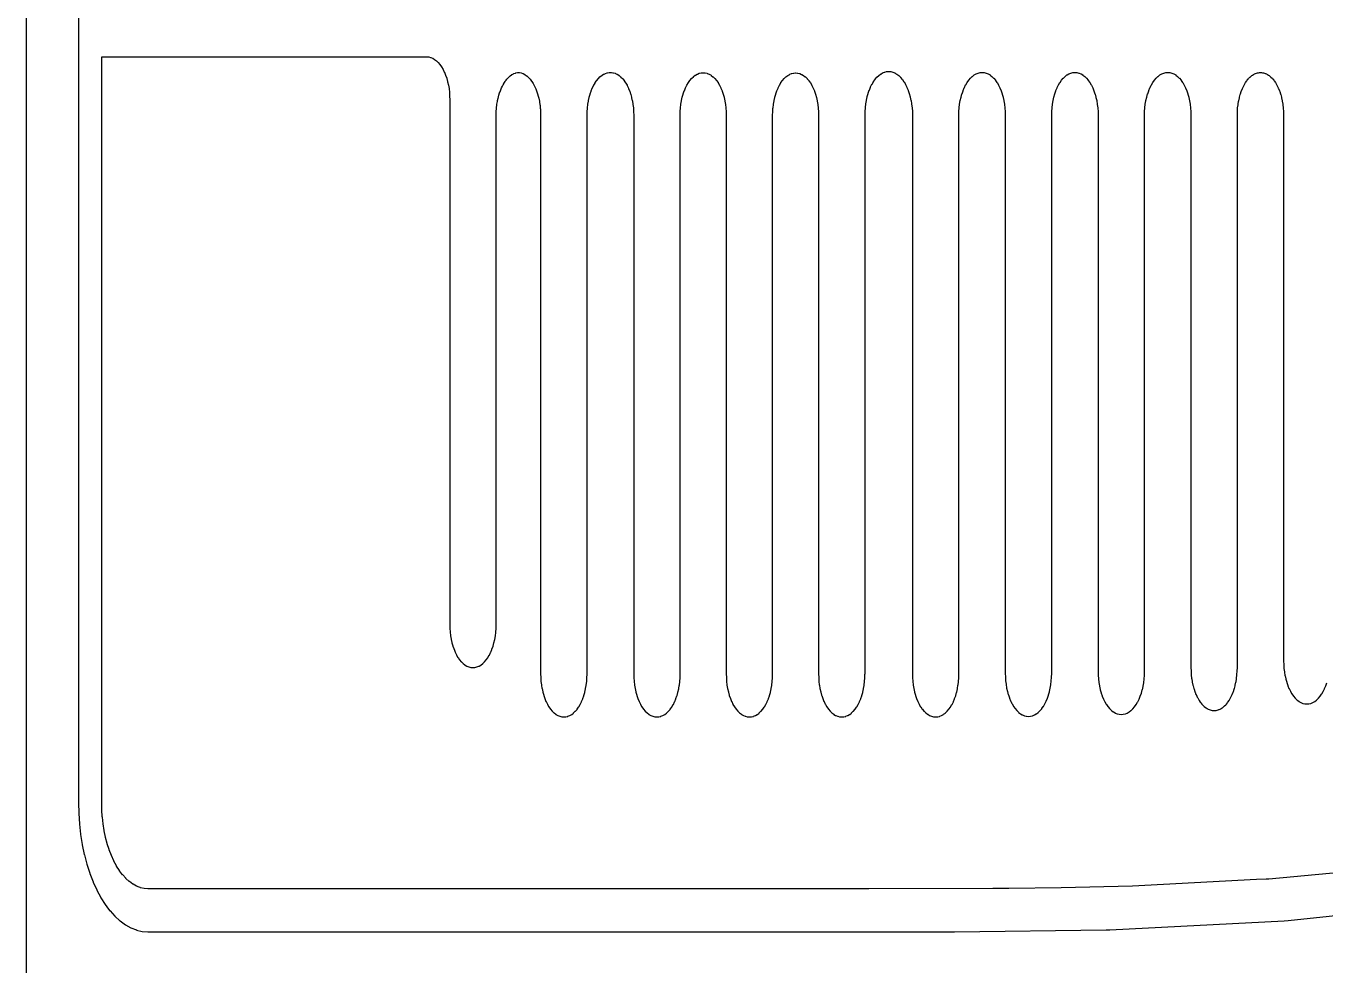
# Model space of a CAD drawing. Header units: millimetres. Extents: x -274 to 326, y -478 to 422.
# Drawn here: x -274 to -94.2, y 162.2 to 292.1 of the extents above; entities that cross this region are included whole.
import ezdxf

# ---------------------------------------------------------------- set-up
doc = ezdxf.new("R2010")
doc.units = ezdxf.units.MM
doc.layers.add('Default', color=7, linetype='Continuous')
doc.layers.add('Layer 01', color=12, linetype='Continuous', true_color=0xc80000)

msp = doc.modelspace()

# ---------------------------------------------------------------- linework, layer by layer
at = {"layer": 'Default'}
msp.add_lwpolyline([(-274, -478), (326, -478), (326, 422), (-274, 422)], close=True, dxfattribs=at)
at = {"layer": 'Layer 01'}
for points in [[(-266.74, 398.62), (-266.74, 189.46), (-266.74, 184.64), (-266.71, 183.2), (-266.71, 183.16), (-266.61, 181.74), (-266.61, 181.7), (-266.45, 180.29), (-266.45, 180.26), (-266.22, 178.88), (-266.22, 178.85), (-265.94, 177.51), (-265.93, 177.47), (-265.59, 176.18), (-265.58, 176.15), (-265.18, 174.91), (-265.17, 174.88), (-264.72, 173.71), (-264.71, 173.68), (-264.21, 172.59), (-264.2, 172.56), (-263.65, 171.54), (-263.63, 171.52), (-263.04, 170.59), (-263.03, 170.57), (-262.57, 169.96), (-262.39, 169.73), (-262.38, 169.71), (-261.71, 168.97), (-261.69, 168.95), (-261, 168.32), (-260.98, 168.31), (-260.26, 167.78), (-260.24, 167.77), (-259.49, 167.36), (-259.48, 167.35), (-258.71, 167.06), (-258.7, 167.05), (-257.92, 166.87), (-257.91, 166.87), (-257.13, 166.81), (-257.11, 166.81), (-228.88, 166.81), (-228.22, 166.81), (-205.58, 166.81), (-205.06, 166.81), (-185.53, 166.81), (-185.08, 166.81), (-166.22, 166.81), (-165.79, 166.81), (-146.01, 166.81), (-145.55, 166.81), (-124.58, 167.09), (-124.1, 167.1), (-99.97, 168.32), (-99.42, 168.35), (-77.61, 170.68)], [(-85.32, 175.67), (-102.11, 174.1), (-102.46, 174.07), (-103.81, 174.02), (-120.95, 173.14), (-130.81, 172.89), (-138.08, 172.8), (-140.29, 172.79), (-157.41, 172.75), (-225.87, 172.75), (-228.22, 172.75), (-229.58, 172.75), (-257.11, 172.75), (-257.14, 172.75), (-257.64, 172.79), (-257.67, 172.8), (-258.17, 172.91), (-258.19, 172.92), (-258.49, 173.04), (-258.69, 173.11), (-258.71, 173.13), (-259.2, 173.39), (-259.22, 173.41), (-259.69, 173.75), (-259.71, 173.77), (-260.17, 174.18), (-260.19, 174.21), (-260.62, 174.69), (-260.64, 174.71), (-261.05, 175.26), (-261.07, 175.29), (-261.46, 175.89), (-261.48, 175.92), (-261.83, 176.59), (-261.85, 176.62), (-262.18, 177.34), (-262.19, 177.37), (-262.49, 178.14), (-262.5, 178.17), (-262.76, 178.98), (-262.77, 179.02), (-262.99, 179.86), (-263, 179.9), (-263.18, 180.78), (-263.19, 180.82), (-263.33, 181.72), (-263.34, 181.76), (-263.44, 182.68), (-263.45, 182.73), (-263.51, 183.66), (-263.51, 183.7), (-263.53, 184.64), (-263.53, 278.12), (-263.53, 287.85), (-260.96, 287.85), (-218.59, 287.85), (-218.58, 287.85), (-218.31, 287.83), (-218.3, 287.82), (-218.04, 287.76), (-218.02, 287.75), (-217.76, 287.65), (-217.75, 287.64), (-217.5, 287.49), (-217.48, 287.48), (-217.24, 287.29), (-217.22, 287.28), (-216.99, 287.05), (-216.98, 287.04), (-216.75, 286.78), (-216.74, 286.76), (-216.53, 286.46), (-216.52, 286.44), (-216.32, 286.11), (-216.31, 286.09), (-216.14, 285.73), (-216.13, 285.7), (-215.97, 285.32), (-215.96, 285.29), (-215.81, 284.88), (-215.81, 284.85), (-215.69, 284.42), (-215.68, 284.39), (-215.58, 283.94), (-215.57, 283.91), (-215.49, 283.44), (-215.49, 283.42), (-215.43, 282.94), (-215.43, 282.91), (-215.4, 282.42), (-215.4, 282.39), (-215.38, 281.91), (-215.38, 272.9), (-215.38, 209.29), (-215.37, 208.81), (-215.37, 208.78), (-215.34, 208.29), (-215.34, 208.26), (-215.28, 207.79), (-215.28, 207.76), (-215.2, 207.29), (-215.19, 207.26), (-215.09, 206.81), (-215.08, 206.78), (-214.96, 206.35), (-214.95, 206.32), (-214.84, 206), (-214.81, 205.91), (-214.8, 205.89), (-214.64, 205.5), (-214.63, 205.47), (-214.46, 205.11), (-214.44, 205.09), (-214.25, 204.76), (-214.24, 204.74), (-214.03, 204.44), (-214.02, 204.43), (-213.79, 204.16), (-213.78, 204.15), (-213.55, 203.92), (-213.53, 203.91), (-213.29, 203.72), (-213.27, 203.71), (-213.02, 203.56), (-213.01, 203.55), (-212.75, 203.45), (-212.73, 203.44), (-212.47, 203.38), (-212.45, 203.37), (-212.19, 203.35), (-212.17, 203.35), (-211.91, 203.37), (-211.9, 203.37), (-211.63, 203.44), (-211.62, 203.44), (-211.36, 203.55), (-211.34, 203.55), (-211.09, 203.7), (-211.08, 203.71), (-210.83, 203.9), (-210.82, 203.91), (-210.58, 204.13), (-210.57, 204.15), (-210.35, 204.41), (-210.33, 204.43), (-210.12, 204.72), (-210.11, 204.74), (-209.92, 205.07), (-209.91, 205.09), (-209.73, 205.45), (-209.72, 205.47), (-209.56, 205.86), (-209.55, 205.89), (-209.4, 206.3), (-209.4, 206.32), (-209.27, 206.76), (-209.27, 206.78), (-209.16, 207.23), (-209.16, 207.26), (-209.08, 207.73), (-209.07, 207.76), (-209.02, 208.23), (-209.01, 208.26), (-208.98, 208.75), (-208.98, 208.78), (-208.97, 209.27), (-208.96, 209.29), (-208.96, 210.44), (-208.96, 213.33), (-208.96, 279.74), (-208.95, 280.21), (-208.95, 280.24), (-208.95, 280.26), (-208.92, 280.7), (-208.92, 280.73), (-208.92, 280.77), (-208.87, 281.19), (-208.87, 281.21), (-208.86, 281.28), (-208.79, 281.66), (-208.79, 281.69), (-208.77, 281.78), (-208.7, 282.12), (-208.69, 282.15), (-208.66, 282.25), (-208.58, 282.57), (-208.57, 282.59), (-208.53, 282.71), (-208.44, 282.99), (-208.43, 283.02), (-208.38, 283.15), (-208.29, 283.4), (-208.28, 283.42), (-208.21, 283.56), (-208.11, 283.77), (-208.1, 283.8), (-208.02, 283.95), (-207.92, 284.12), (-207.91, 284.14), (-207.82, 284.3), (-207.72, 284.44), (-207.71, 284.46), (-207.6, 284.61), (-207.5, 284.73), (-207.49, 284.75), (-207.36, 284.89), (-207.27, 284.98), (-207.26, 285), (-207.11, 285.13), (-207.03, 285.2), (-207.01, 285.21), (-206.85, 285.33), (-206.78, 285.38), (-206.76, 285.38), (-206.59, 285.48), (-206.57, 285.49), (-206.51, 285.52), (-206.31, 285.6), (-206.3, 285.6), (-206.24, 285.62), (-206.03, 285.66), (-206.02, 285.66), (-205.98, 285.67), (-205.76, 285.69), (-205.53, 285.64), (-205.52, 285.63), (-205.49, 285.62), (-205.27, 285.54), (-205.25, 285.53), (-205.23, 285.52), (-205.01, 285.4), (-204.99, 285.39), (-204.98, 285.38), (-204.76, 285.22), (-204.74, 285.21), (-204.73, 285.2), (-204.52, 285.01), (-204.5, 285), (-204.28, 284.76), (-204.27, 284.74), (-204.07, 284.47), (-204.05, 284.45), (-203.86, 284.15), (-203.85, 284.13), (-203.67, 283.8), (-203.66, 283.78), (-203.5, 283.42), (-203.49, 283.4), (-203.34, 283.01), (-203.33, 282.99), (-203.2, 282.59), (-203.19, 282.56), (-203.08, 282.14), (-203.08, 282.11), (-202.99, 281.7), (-202.99, 281.68), (-202.98, 281.65), (-202.98, 281.62), (-202.91, 281.2), (-202.91, 281.18), (-202.9, 281.14), (-202.86, 280.72), (-202.86, 280.69), (-202.85, 280.66), (-202.83, 280.23), (-202.83, 280.21), (-202.82, 280.16), (-202.82, 279.74), (-202.82, 275.32), (-202.82, 215.08), (-202.82, 202.47), (-202.8, 201.98), (-202.8, 201.95), (-202.77, 201.47), (-202.77, 201.44), (-202.71, 200.96), (-202.71, 200.93), (-202.63, 200.46), (-202.62, 200.44), (-202.52, 199.99), (-202.52, 199.96), (-202.39, 199.52), (-202.39, 199.5), (-202.24, 199.09), (-202.24, 199.06), (-202.08, 198.67), (-202.07, 198.65), (-201.89, 198.29), (-201.88, 198.27), (-201.68, 197.94), (-201.67, 197.92), (-201.46, 197.62), (-201.45, 197.6), (-201.23, 197.34), (-201.21, 197.32), (-200.98, 197.1), (-200.96, 197.08), (-200.72, 196.9), (-200.7, 196.88), (-200.45, 196.74), (-200.44, 196.73), (-200.18, 196.62), (-200.16, 196.62), (-199.9, 196.55), (-199.89, 196.55), (-199.62, 196.53), (-199.61, 196.53), (-199.34, 196.55), (-199.33, 196.55), (-199.07, 196.61), (-199.05, 196.62), (-198.79, 196.72), (-198.78, 196.73), (-198.52, 196.88), (-198.51, 196.88), (-198.27, 197.07), (-198.25, 197.08), (-198.02, 197.31), (-198, 197.32), (-197.78, 197.58), (-197.77, 197.6), (-197.56, 197.9), (-197.54, 197.92), (-197.35, 198.25), (-197.34, 198.27), (-197.16, 198.63), (-197.15, 198.65), (-196.99, 199.04), (-196.98, 199.06), (-196.84, 199.47), (-196.83, 199.5), (-196.71, 199.93), (-196.7, 199.96), (-196.6, 200.41), (-196.59, 200.44), (-196.51, 200.9), (-196.51, 200.93), (-196.45, 201.41), (-196.45, 201.44), (-196.41, 201.92), (-196.41, 201.95), (-196.4, 202.44), (-196.4, 202.47), (-196.4, 206.9), (-196.4, 219.93), (-196.4, 279.74), (-196.39, 280.23), (-196.38, 280.25), (-196.35, 280.73), (-196.35, 280.76), (-196.35, 280.79), (-196.29, 281.25), (-196.29, 281.28), (-196.29, 281.29), (-196.21, 281.73), (-196.21, 281.76), (-196.2, 281.78), (-196.11, 282.2), (-196.1, 282.23), (-196.09, 282.25), (-195.98, 282.66), (-195.98, 282.68), (-195.97, 282.71), (-195.84, 283.09), (-195.83, 283.11), (-195.82, 283.14), (-195.67, 283.49), (-195.66, 283.51), (-195.65, 283.55), (-195.49, 283.87), (-195.48, 283.89), (-195.46, 283.93), (-195.29, 284.22), (-195.28, 284.24), (-195.26, 284.27), (-195.08, 284.54), (-195.07, 284.55), (-195.04, 284.59), (-194.85, 284.82), (-194.84, 284.83), (-194.81, 284.86), (-194.61, 285.06), (-194.6, 285.07), (-194.56, 285.1), (-194.36, 285.26), (-194.34, 285.27), (-194.31, 285.3), (-194.1, 285.43), (-194.08, 285.44), (-194.04, 285.46), (-193.83, 285.55), (-193.63, 285.62), (-193.61, 285.62), (-193.57, 285.64), (-193.36, 285.67), (-193.34, 285.68), (-193.29, 285.68), (-193.08, 285.68), (-193.07, 285.68), (-193.02, 285.68), (-192.81, 285.65), (-192.79, 285.65), (-192.75, 285.64), (-192.53, 285.57), (-192.52, 285.57), (-192.48, 285.55), (-192.27, 285.45), (-192.25, 285.45), (-192.22, 285.43), (-192.01, 285.29), (-191.99, 285.28), (-191.96, 285.26), (-191.75, 285.09), (-191.74, 285.08), (-191.71, 285.05), (-191.51, 284.85), (-191.5, 284.84), (-191.47, 284.81), (-191.28, 284.57), (-191.27, 284.55), (-191.25, 284.52), (-191.07, 284.26), (-191.05, 284.24), (-191.03, 284.21), (-190.86, 283.91), (-190.85, 283.89), (-190.84, 283.86), (-190.68, 283.53), (-190.67, 283.51), (-190.66, 283.48), (-190.51, 283.12), (-190.5, 283.1), (-190.49, 283.07), (-190.37, 282.69), (-190.36, 282.67), (-190.35, 282.64), (-190.24, 282.24), (-190.23, 282.21), (-190.23, 282.19), (-190.14, 281.77), (-190.13, 281.74), (-190.13, 281.72), (-190.05, 281.28), (-190.05, 281.25), (-190.05, 281.24), (-189.99, 280.79), (-189.99, 280.76), (-189.96, 280.28), (-189.95, 280.25), (-189.94, 279.77), (-189.94, 279.74), (-189.94, 275.32), (-189.94, 224.8), (-189.94, 202.47), (-189.93, 201.98), (-189.93, 201.95), (-189.9, 201.47), (-189.89, 201.44), (-189.84, 200.96), (-189.83, 200.93), (-189.75, 200.46), (-189.75, 200.44), (-189.65, 199.99), (-189.64, 199.96), (-189.52, 199.52), (-189.51, 199.5), (-189.37, 199.09), (-189.36, 199.06), (-189.2, 198.67), (-189.19, 198.65), (-189.01, 198.29), (-189, 198.27), (-188.81, 197.94), (-188.8, 197.92), (-188.59, 197.62), (-188.57, 197.6), (-188.35, 197.34), (-188.34, 197.32), (-188.1, 197.1), (-188.09, 197.08), (-187.85, 196.9), (-187.83, 196.88), (-187.58, 196.74), (-187.56, 196.73), (-187.31, 196.62), (-187.29, 196.62), (-187.03, 196.55), (-187.01, 196.55), (-186.75, 196.53), (-186.73, 196.53), (-186.47, 196.55), (-186.45, 196.55), (-186.19, 196.61), (-186.18, 196.62), (-185.92, 196.72), (-185.9, 196.73), (-185.65, 196.88), (-185.64, 196.88), (-185.39, 197.07), (-185.38, 197.08), (-185.14, 197.31), (-185.13, 197.32), (-184.91, 197.58), (-184.89, 197.6), (-184.68, 197.9), (-184.67, 197.92), (-184.48, 198.25), (-184.46, 198.27), (-184.29, 198.63), (-184.27, 198.65), (-184.11, 199.04), (-184.1, 199.06), (-183.96, 199.47), (-183.95, 199.5), (-183.83, 199.93), (-183.82, 199.96), (-183.72, 200.41), (-183.72, 200.44), (-183.64, 200.9), (-183.63, 200.93), (-183.58, 201.41), (-183.57, 201.44), (-183.54, 201.92), (-183.54, 201.95), (-183.52, 202.44), (-183.52, 202.47), (-183.52, 206.9), (-183.52, 229.65), (-183.52, 279.74), (-183.52, 279.77), (-183.51, 280.26), (-183.51, 280.29), (-183.48, 280.77), (-183.47, 280.8), (-183.41, 281.27), (-183.41, 281.3), (-183.33, 281.76), (-183.33, 281.79), (-183.22, 282.24), (-183.22, 282.26), (-183.1, 282.69), (-183.09, 282.72), (-182.95, 283.13), (-182.94, 283.15), (-182.78, 283.54), (-182.77, 283.56), (-182.59, 283.92), (-182.58, 283.94), (-182.38, 284.27), (-182.37, 284.28), (-182.16, 284.58), (-182.15, 284.6), (-181.93, 284.86), (-181.91, 284.87), (-181.68, 285.09), (-181.67, 285.11), (-181.43, 285.29), (-181.41, 285.3), (-181.16, 285.45), (-181.14, 285.45), (-180.89, 285.56), (-180.87, 285.56), (-180.61, 285.63), (-180.6, 285.63), (-180.33, 285.65), (-180.32, 285.65), (-180.06, 285.63), (-180.04, 285.62), (-179.78, 285.56), (-179.77, 285.55), (-179.51, 285.45), (-179.49, 285.44), (-179.24, 285.29), (-179.23, 285.28), (-178.99, 285.09), (-178.97, 285.08), (-178.74, 284.86), (-178.73, 284.84), (-178.51, 284.58), (-178.49, 284.56), (-178.28, 284.27), (-178.27, 284.25), (-178.08, 283.92), (-178.07, 283.9), (-177.89, 283.54), (-177.88, 283.51), (-177.72, 283.13), (-177.71, 283.1), (-177.57, 282.69), (-177.57, 282.67), (-177.44, 282.24), (-177.44, 282.21), (-177.34, 281.76), (-177.33, 281.73), (-177.25, 281.27), (-177.25, 281.24), (-177.19, 280.77), (-177.19, 280.74), (-177.16, 280.26), (-177.16, 280.23), (-177.15, 279.74), (-177.15, 275.32), (-177.15, 234.47), (-177.15, 202.47), (-177.13, 201.98), (-177.13, 201.95), (-177.1, 201.47), (-177.1, 201.44), (-177.04, 200.96), (-177.04, 200.93), (-176.96, 200.46), (-176.95, 200.44), (-176.85, 199.99), (-176.85, 199.96), (-176.72, 199.52), (-176.72, 199.5), (-176.57, 199.09), (-176.57, 199.06), (-176.4, 198.67), (-176.39, 198.65), (-176.22, 198.29), (-176.21, 198.27), (-176.01, 197.94), (-176, 197.92), (-175.79, 197.62), (-175.78, 197.6), (-175.55, 197.34), (-175.54, 197.32), (-175.31, 197.1), (-175.29, 197.08), (-175.05, 196.9), (-175.03, 196.88), (-174.78, 196.74), (-174.77, 196.73), (-174.51, 196.62), (-174.49, 196.62), (-174.23, 196.55), (-174.22, 196.55), (-173.95, 196.53), (-173.94, 196.53), (-173.67, 196.55), (-173.66, 196.55), (-173.39, 196.61), (-173.38, 196.62), (-173.12, 196.72), (-173.11, 196.73), (-172.85, 196.88), (-172.84, 196.88), (-172.59, 197.07), (-172.58, 197.08), (-172.35, 197.31), (-172.33, 197.32), (-172.11, 197.58), (-172.09, 197.6), (-171.89, 197.9), (-171.87, 197.92), (-171.68, 198.25), (-171.67, 198.27), (-171.49, 198.63), (-171.48, 198.65), (-171.32, 199.04), (-171.31, 199.06), (-171.16, 199.47), (-171.16, 199.5), (-171.03, 199.93), (-171.03, 199.96), (-170.93, 200.41), (-170.92, 200.44), (-170.84, 200.9), (-170.84, 200.93), (-170.78, 201.41), (-170.77, 201.44), (-170.74, 201.92), (-170.74, 201.95), (-170.73, 202.44), (-170.73, 202.47), (-170.73, 206.9), (-170.73, 239.31), (-170.73, 279.74), (-170.73, 279.77), (-170.71, 280.25), (-170.71, 280.28), (-170.68, 280.76), (-170.67, 280.79), (-170.62, 281.26), (-170.61, 281.29), (-170.53, 281.75), (-170.53, 281.78), (-170.43, 282.23), (-170.42, 282.25), (-170.3, 282.68), (-170.29, 282.71), (-170.15, 283.12), (-170.14, 283.14), (-169.98, 283.52), (-169.97, 283.54), (-169.8, 283.9), (-169.78, 283.92), (-169.59, 284.25), (-169.58, 284.27), (-169.37, 284.56), (-169.36, 284.58), (-169.14, 284.84), (-169.12, 284.85), (-168.89, 285.07), (-168.88, 285.08), (-168.64, 285.27), (-168.62, 285.28), (-168.37, 285.42), (-168.36, 285.43), (-168.1, 285.53), (-168.09, 285.54), (-167.83, 285.6), (-167.81, 285.6), (-167.55, 285.62), (-167.53, 285.62), (-167.27, 285.6), (-167.26, 285.6), (-167, 285.53), (-166.98, 285.53), (-166.73, 285.42), (-166.71, 285.41), (-166.46, 285.27), (-166.45, 285.26), (-166.21, 285.07), (-166.19, 285.06), (-165.96, 284.84), (-165.95, 284.82), (-165.73, 284.56), (-165.72, 284.54), (-165.51, 284.25), (-165.5, 284.23), (-165.3, 283.9), (-165.29, 283.88), (-165.12, 283.52), (-165.11, 283.5), (-164.95, 283.12), (-164.94, 283.09), (-164.8, 282.68), (-164.79, 282.66), (-164.67, 282.23), (-164.67, 282.2), (-164.57, 281.75), (-164.56, 281.73), (-164.48, 281.26), (-164.48, 281.24), (-164.42, 280.76), (-164.42, 280.73), (-164.39, 280.25), (-164.39, 280.23), (-164.37, 279.74), (-164.37, 275.32), (-164.37, 244.11), (-164.37, 202.47), (-164.36, 201.98), (-164.36, 201.95), (-164.33, 201.47), (-164.33, 201.44), (-164.27, 200.96), (-164.26, 200.93), (-164.19, 200.46), (-164.18, 200.44), (-164.08, 199.99), (-164.07, 199.96), (-163.95, 199.52), (-163.94, 199.5), (-163.8, 199.09), (-163.79, 199.06), (-163.63, 198.67), (-163.62, 198.65), (-163.44, 198.29), (-163.43, 198.27), (-163.24, 197.94), (-163.23, 197.92), (-163.02, 197.62), (-163.01, 197.6), (-162.78, 197.34), (-162.77, 197.32), (-162.54, 197.1), (-162.52, 197.08), (-162.28, 196.9), (-162.26, 196.88), (-162.01, 196.74), (-162, 196.73), (-161.74, 196.62), (-161.72, 196.62), (-161.46, 196.55), (-161.44, 196.55), (-161.18, 196.53), (-161.16, 196.53), (-160.9, 196.55), (-160.88, 196.55), (-160.62, 196.61), (-160.61, 196.62), (-160.35, 196.72), (-160.33, 196.73), (-160.08, 196.88), (-160.07, 196.88), (-159.82, 197.07), (-159.81, 197.08), (-159.57, 197.31), (-159.56, 197.32), (-159.34, 197.58), (-159.32, 197.6), (-159.11, 197.9), (-159.1, 197.92), (-158.91, 198.25), (-158.89, 198.27), (-158.72, 198.63), (-158.71, 198.65), (-158.54, 199.04), (-158.53, 199.06), (-158.39, 199.47), (-158.38, 199.5), (-158.26, 199.93), (-158.26, 199.96), (-158.15, 200.41), (-158.15, 200.44), (-158.07, 200.9), (-158.06, 200.93), (-158.01, 201.41), (-158, 201.44), (-157.97, 201.92), (-157.97, 201.95), (-157.96, 202.44), (-157.95, 202.47), (-157.95, 206.9), (-157.95, 248.96), (-157.95, 279.74), (-157.95, 279.77), (-157.94, 280.27), (-157.94, 280.3), (-157.9, 280.8), (-157.9, 280.83), (-157.84, 281.32), (-157.84, 281.34), (-157.76, 281.82), (-157.75, 281.85), (-157.65, 282.31), (-157.64, 282.34), (-157.51, 282.78), (-157.51, 282.81), (-157.36, 283.23), (-157.35, 283.25), (-157.19, 283.65), (-157.18, 283.67), (-156.99, 284.04), (-156.98, 284.06), (-156.78, 284.4), (-156.77, 284.42), (-156.56, 284.72), (-156.54, 284.74), (-156.31, 285.01), (-156.3, 285.02), (-156.06, 285.25), (-156.04, 285.26), (-155.8, 285.45), (-155.78, 285.46), (-155.52, 285.61), (-155.51, 285.62), (-155.24, 285.73), (-155.23, 285.73), (-154.96, 285.8), (-154.94, 285.8), (-154.67, 285.82), (-154.66, 285.82), (-154.39, 285.8), (-154.37, 285.79), (-154.1, 285.73), (-154.09, 285.72), (-153.82, 285.61), (-153.81, 285.6), (-153.55, 285.45), (-153.54, 285.44), (-153.29, 285.25), (-153.27, 285.24), (-153.03, 285.01), (-153.02, 284.99), (-152.79, 284.72), (-152.78, 284.7), (-152.56, 284.4), (-152.55, 284.38), (-152.35, 284.04), (-152.34, 284.02), (-152.16, 283.65), (-152.15, 283.62), (-151.98, 283.23), (-151.98, 283.2), (-151.83, 282.78), (-151.82, 282.75), (-151.7, 282.31), (-151.69, 282.28), (-151.59, 281.82), (-151.58, 281.79), (-151.5, 281.32), (-151.5, 281.29), (-151.44, 280.8), (-151.44, 280.77), (-151.4, 280.27), (-151.4, 280.24), (-151.39, 279.74), (-151.39, 275.32), (-151.39, 253.92), (-151.39, 202.47), (-151.38, 201.98), (-151.38, 201.95), (-151.34, 201.47), (-151.34, 201.44), (-151.28, 200.96), (-151.28, 200.93), (-151.2, 200.47), (-151.2, 200.44), (-151.1, 199.99), (-151.09, 199.96), (-150.97, 199.53), (-150.96, 199.5), (-150.82, 199.09), (-150.81, 199.06), (-150.65, 198.67), (-150.64, 198.65), (-150.46, 198.29), (-150.45, 198.27), (-150.26, 197.94), (-150.24, 197.92), (-150.03, 197.62), (-150.02, 197.6), (-149.8, 197.34), (-149.79, 197.32), (-149.55, 197.1), (-149.54, 197.08), (-149.29, 196.9), (-149.28, 196.89), (-149.03, 196.74), (-149.01, 196.73), (-148.75, 196.62), (-148.74, 196.62), (-148.48, 196.55), (-148.46, 196.55), (-148.2, 196.53), (-148.18, 196.53), (-147.92, 196.55), (-147.9, 196.55), (-147.64, 196.61), (-147.62, 196.62), (-147.37, 196.72), (-147.35, 196.73), (-147.1, 196.88), (-147.08, 196.89), (-146.84, 197.07), (-146.82, 197.08), (-146.59, 197.31), (-146.58, 197.32), (-146.35, 197.59), (-146.34, 197.6), (-146.13, 197.9), (-146.12, 197.92), (-145.92, 198.25), (-145.91, 198.27), (-145.73, 198.63), (-145.72, 198.65), (-145.56, 199.04), (-145.55, 199.06), (-145.41, 199.47), (-145.4, 199.5), (-145.28, 199.93), (-145.27, 199.96), (-145.17, 200.41), (-145.16, 200.44), (-145.09, 200.91), (-145.08, 200.93), (-145.02, 201.41), (-145.02, 201.44), (-144.99, 201.92), (-144.98, 201.95), (-144.97, 202.44), (-144.97, 202.47), (-144.97, 206.9), (-144.97, 258.76), (-144.97, 279.74), (-144.97, 279.77), (-144.96, 280.26), (-144.96, 280.29), (-144.92, 280.77), (-144.92, 280.8), (-144.86, 281.28), (-144.86, 281.31), (-144.78, 281.78), (-144.77, 281.8), (-144.67, 282.25), (-144.66, 282.28), (-144.54, 282.71), (-144.53, 282.74), (-144.39, 283.15), (-144.38, 283.18), (-144.22, 283.56), (-144.21, 283.59), (-144.03, 283.95), (-144.02, 283.97), (-143.82, 284.3), (-143.81, 284.31), (-143.6, 284.61), (-143.59, 284.63), (-143.37, 284.89), (-143.35, 284.9), (-143.12, 285.13), (-143.1, 285.14), (-142.86, 285.33), (-142.84, 285.34), (-142.59, 285.48), (-142.58, 285.49), (-142.32, 285.6), (-142.3, 285.6), (-142.04, 285.66), (-142.02, 285.67), (-141.76, 285.69), (-141.75, 285.69), (-141.48, 285.66), (-141.47, 285.66), (-141.2, 285.6), (-141.19, 285.59), (-140.93, 285.48), (-140.91, 285.48), (-140.66, 285.33), (-140.65, 285.32), (-140.4, 285.13), (-140.39, 285.12), (-140.16, 284.89), (-140.14, 284.87), (-139.92, 284.61), (-139.91, 284.59), (-139.7, 284.3), (-139.69, 284.28), (-139.49, 283.95), (-139.48, 283.92), (-139.3, 283.56), (-139.29, 283.54), (-139.13, 283.15), (-139.12, 283.13), (-138.98, 282.71), (-138.97, 282.69), (-138.85, 282.25), (-138.85, 282.23), (-138.74, 281.78), (-138.74, 281.75), (-138.66, 281.28), (-138.66, 281.25), (-138.6, 280.77), (-138.6, 280.75), (-138.56, 280.26), (-138.56, 280.23), (-138.55, 279.74), (-138.55, 275.32), (-138.55, 263.61), (-138.55, 202.55), (-138.54, 202.06), (-138.54, 202.03), (-138.5, 201.54), (-138.5, 201.51), (-138.44, 201.04), (-138.44, 201.01), (-138.36, 200.54), (-138.36, 200.51), (-138.26, 200.06), (-138.25, 200.03), (-138.13, 199.6), (-138.12, 199.57), (-137.98, 199.16), (-137.97, 199.14), (-137.81, 198.75), (-137.8, 198.73), (-137.62, 198.37), (-137.61, 198.34), (-137.42, 198.01), (-137.4, 197.99), (-137.19, 197.7), (-137.18, 197.68), (-136.96, 197.41), (-136.95, 197.4), (-136.71, 197.17), (-136.7, 197.16), (-136.45, 196.97), (-136.44, 196.96), (-136.19, 196.81), (-136.17, 196.8), (-135.91, 196.7), (-135.9, 196.69), (-135.64, 196.63), (-135.62, 196.62), (-135.36, 196.6), (-135.34, 196.6), (-135.08, 196.62), (-135.06, 196.62), (-134.8, 196.69), (-134.78, 196.69), (-134.53, 196.8), (-134.51, 196.8), (-134.26, 196.95), (-134.24, 196.96), (-134, 197.15), (-133.98, 197.16), (-133.75, 197.38), (-133.74, 197.4), (-133.51, 197.66), (-133.5, 197.68), (-133.29, 197.97), (-133.28, 197.99), (-133.08, 198.32), (-133.07, 198.34), (-132.89, 198.7), (-132.88, 198.73), (-132.72, 199.11), (-132.71, 199.14), (-132.57, 199.55), (-132.56, 199.57), (-132.44, 200.01), (-132.43, 200.03), (-132.33, 200.49), (-132.32, 200.51), (-132.25, 200.98), (-132.24, 201.01), (-132.18, 201.49), (-132.18, 201.51), (-132.15, 202), (-132.14, 202.03), (-132.13, 202.52), (-132.13, 202.55), (-132.13, 206.97), (-132.13, 268.46), (-132.13, 279.74), (-132.13, 279.77), (-132.12, 280.26), (-132.12, 280.29), (-132.08, 280.77), (-132.08, 280.8), (-132.02, 281.28), (-132.02, 281.31), (-131.94, 281.78), (-131.93, 281.8), (-131.83, 282.25), (-131.82, 282.28), (-131.7, 282.71), (-131.69, 282.74), (-131.55, 283.15), (-131.54, 283.18), (-131.38, 283.56), (-131.37, 283.59), (-131.19, 283.95), (-131.18, 283.97), (-130.98, 284.3), (-130.97, 284.31), (-130.76, 284.61), (-130.75, 284.63), (-130.53, 284.89), (-130.51, 284.9), (-130.28, 285.13), (-130.26, 285.14), (-130.02, 285.33), (-130, 285.34), (-129.75, 285.49), (-129.74, 285.49), (-129.48, 285.6), (-129.46, 285.6), (-129.2, 285.66), (-129.18, 285.67), (-128.92, 285.69), (-128.9, 285.69), (-128.64, 285.66), (-128.63, 285.66), (-128.36, 285.6), (-128.35, 285.59), (-128.09, 285.49), (-128.07, 285.48), (-127.82, 285.33), (-127.81, 285.32), (-127.56, 285.13), (-127.55, 285.12), (-127.32, 284.89), (-127.3, 284.88), (-127.08, 284.61), (-127.07, 284.59), (-126.86, 284.3), (-126.85, 284.28), (-126.65, 283.95), (-126.64, 283.92), (-126.46, 283.56), (-126.45, 283.54), (-126.29, 283.15), (-126.28, 283.13), (-126.14, 282.71), (-126.13, 282.69), (-126.01, 282.25), (-126.01, 282.23), (-125.9, 281.78), (-125.9, 281.75), (-125.82, 281.28), (-125.82, 281.25), (-125.76, 280.77), (-125.76, 280.75), (-125.72, 280.26), (-125.72, 280.23), (-125.71, 279.74), (-125.71, 275.33), (-125.71, 273.31), (-125.71, 202.81), (-125.7, 202.32), (-125.7, 202.29), (-125.66, 201.81), (-125.66, 201.78), (-125.6, 201.3), (-125.6, 201.27), (-125.52, 200.81), (-125.52, 200.78), (-125.42, 200.33), (-125.41, 200.3), (-125.29, 199.87), (-125.28, 199.84), (-125.14, 199.43), (-125.13, 199.4), (-124.97, 199.01), (-124.96, 198.99), (-124.78, 198.63), (-124.77, 198.61), (-124.58, 198.28), (-124.56, 198.26), (-124.35, 197.96), (-124.34, 197.94), (-124.12, 197.68), (-124.11, 197.66), (-123.87, 197.44), (-123.86, 197.42), (-123.61, 197.24), (-123.6, 197.23), (-123.35, 197.08), (-123.33, 197.07), (-123.07, 196.96), (-123.06, 196.96), (-122.8, 196.89), (-122.78, 196.89), (-122.52, 196.87), (-122.5, 196.87), (-122.24, 196.89), (-122.22, 196.89), (-121.96, 196.95), (-121.94, 196.96), (-121.69, 197.06), (-121.67, 197.07), (-121.42, 197.22), (-121.4, 197.23), (-121.16, 197.41), (-121.14, 197.42), (-120.91, 197.65), (-120.9, 197.66), (-120.67, 197.93), (-120.66, 197.94), (-120.45, 198.24), (-120.44, 198.26), (-120.24, 198.59), (-120.23, 198.61), (-120.05, 198.97), (-120.04, 198.99), (-119.88, 199.38), (-119.87, 199.4), (-119.73, 199.81), (-119.72, 199.84), (-119.6, 200.27), (-119.59, 200.3), (-119.49, 200.75), (-119.48, 200.78), (-119.4, 201.24), (-119.4, 201.27), (-119.34, 201.75), (-119.34, 201.78), (-119.31, 202.26), (-119.3, 202.29), (-119.29, 202.78), (-119.29, 202.81), (-119.29, 207.22), (-119.29, 278.16), (-119.29, 279.74), (-119.29, 279.77), (-119.28, 280.26), (-119.28, 280.29), (-119.24, 280.77), (-119.24, 280.8), (-119.18, 281.28), (-119.18, 281.31), (-119.1, 281.77), (-119.09, 281.8), (-118.99, 282.25), (-118.98, 282.28), (-118.86, 282.71), (-118.85, 282.74), (-118.71, 283.15), (-118.7, 283.17), (-118.54, 283.56), (-118.53, 283.58), (-118.35, 283.94), (-118.34, 283.96), (-118.14, 284.29), (-118.13, 284.31), (-117.92, 284.61), (-117.91, 284.63), (-117.69, 284.89), (-117.67, 284.9), (-117.44, 285.13), (-117.42, 285.14), (-117.18, 285.33), (-117.16, 285.33), (-116.91, 285.48), (-116.9, 285.49), (-116.64, 285.59), (-116.62, 285.6), (-116.36, 285.66), (-116.35, 285.66), (-116.08, 285.68), (-116.07, 285.68), (-115.8, 285.66), (-115.79, 285.66), (-115.52, 285.59), (-115.51, 285.59), (-115.25, 285.48), (-115.24, 285.47), (-114.98, 285.33), (-114.97, 285.31), (-114.73, 285.13), (-114.71, 285.11), (-114.48, 284.89), (-114.46, 284.87), (-114.24, 284.61), (-114.23, 284.59), (-114.02, 284.29), (-114.01, 284.27), (-113.81, 283.94), (-113.8, 283.92), (-113.62, 283.56), (-113.61, 283.54), (-113.45, 283.15), (-113.45, 283.13), (-113.3, 282.71), (-113.3, 282.69), (-113.3, 282.69), (-113.17, 282.25), (-113.17, 282.23), (-113.07, 281.77), (-113.06, 281.75), (-112.98, 281.28), (-112.98, 281.25), (-112.92, 280.77), (-112.92, 280.74), (-112.89, 280.26), (-112.88, 280.23), (-112.87, 279.74), (-112.87, 275.37), (-112.87, 203.36), (-112.86, 202.88), (-112.86, 202.85), (-112.86, 202.84), (-112.83, 202.38), (-112.83, 202.35), (-112.82, 202.33), (-112.77, 201.89), (-112.77, 201.86), (-112.76, 201.82), (-112.69, 201.4), (-112.69, 201.37), (-112.68, 201.33), (-112.59, 200.93), (-112.59, 200.91), (-112.57, 200.85), (-112.47, 200.48), (-112.46, 200.45), (-112.44, 200.39), (-112.33, 200.05), (-112.32, 200.02), (-112.29, 199.95), (-112.17, 199.64), (-112.16, 199.62), (-112.12, 199.54), (-111.99, 199.26), (-111.98, 199.24), (-111.93, 199.15), (-111.79, 198.91), (-111.78, 198.89), (-111.73, 198.8), (-111.58, 198.59), (-111.57, 198.57), (-111.5, 198.49), (-111.36, 198.31), (-111.34, 198.29), (-111.27, 198.21), (-111.12, 198.06), (-111.1, 198.05), (-111.02, 197.97), (-110.87, 197.85), (-110.85, 197.84), (-110.76, 197.77), (-110.61, 197.68), (-110.6, 197.67), (-110.49, 197.62), (-110.35, 197.55), (-110.33, 197.54), (-110.22, 197.5), (-110.08, 197.46), (-110.06, 197.46), (-109.94, 197.44), (-109.81, 197.42), (-109.79, 197.42), (-109.66, 197.41), (-109.54, 197.42), (-109.52, 197.42), (-109.38, 197.44), (-109.26, 197.46), (-109.25, 197.46), (-109.11, 197.5), (-108.99, 197.54), (-108.98, 197.55), (-108.83, 197.62), (-108.73, 197.67), (-108.71, 197.68), (-108.57, 197.77), (-108.47, 197.84), (-108.46, 197.85), (-108.31, 197.97), (-108.22, 198.05), (-108.21, 198.06), (-108.06, 198.21), (-107.99, 198.29), (-107.97, 198.31), (-107.82, 198.49), (-107.76, 198.57), (-107.75, 198.59), (-107.6, 198.8), (-107.55, 198.89), (-107.53, 198.91), (-107.39, 199.15), (-107.38, 199.18), (-107.34, 199.26), (-107.2, 199.54), (-107.19, 199.56), (-107.16, 199.64), (-107.03, 199.95), (-107.03, 199.97), (-107, 200.05), (-106.88, 200.39), (-106.88, 200.41), (-106.86, 200.48), (-106.75, 200.85), (-106.75, 200.87), (-106.73, 200.93), (-106.65, 201.33), (-106.64, 201.35), (-106.63, 201.4), (-106.56, 201.82), (-106.56, 201.85), (-106.55, 201.89), (-106.5, 202.33), (-106.5, 202.36), (-106.5, 202.38), (-106.47, 202.84), (-106.47, 202.87), (-106.46, 202.88), (-106.45, 203.36), (-106.45, 207.73), (-106.45, 279.74), (-106.44, 280.22), (-106.44, 280.25), (-106.44, 280.26), (-106.41, 280.72), (-106.41, 280.75), (-106.41, 280.77), (-106.35, 281.21), (-106.35, 281.24), (-106.34, 281.28), (-106.27, 281.69), (-106.27, 281.72), (-106.26, 281.77), (-106.17, 282.16), (-106.17, 282.19), (-106.15, 282.25), (-106.05, 282.61), (-106.05, 282.64), (-106.02, 282.71), (-105.91, 283.04), (-105.9, 283.07), (-105.87, 283.15), (-105.75, 283.45), (-105.74, 283.47), (-105.7, 283.56), (-105.57, 283.83), (-105.56, 283.85), (-105.52, 283.94), (-105.38, 284.18), (-105.36, 284.2), (-105.31, 284.29), (-105.16, 284.5), (-105.15, 284.52), (-105.09, 284.6), (-104.94, 284.78), (-104.93, 284.8), (-104.85, 284.88), (-104.7, 285.03), (-104.69, 285.04), (-104.6, 285.12), (-104.45, 285.24), (-104.44, 285.25), (-104.35, 285.32), (-104.2, 285.41), (-104.18, 285.42), (-104.08, 285.47), (-103.93, 285.54), (-103.92, 285.54), (-103.81, 285.58), (-103.67, 285.62), (-103.65, 285.63), (-103.53, 285.65), (-103.39, 285.67), (-103.38, 285.67), (-103.25, 285.67), (-103.12, 285.67), (-103.11, 285.67), (-102.97, 285.65), (-102.85, 285.63), (-102.83, 285.62), (-102.69, 285.58), (-102.58, 285.54), (-102.57, 285.54), (-102.42, 285.47), (-102.32, 285.42), (-102.3, 285.41), (-102.15, 285.32), (-102.06, 285.25), (-102.05, 285.24), (-101.9, 285.12), (-101.81, 285.04), (-101.8, 285.03), (-101.65, 284.88), (-101.58, 284.8), (-101.56, 284.78), (-101.41, 284.6), (-101.35, 284.52), (-101.34, 284.5), (-101.19, 284.29), (-101.14, 284.2), (-101.13, 284.18), (-100.98, 283.94), (-100.97, 283.92), (-100.93, 283.83), (-100.8, 283.56), (-100.79, 283.53), (-100.75, 283.45), (-100.63, 283.15), (-100.62, 283.12), (-100.59, 283.04), (-100.48, 282.71), (-100.47, 282.68), (-100.45, 282.61), (-100.35, 282.25), (-100.34, 282.22), (-100.33, 282.16), (-100.24, 281.77), (-100.24, 281.74), (-100.23, 281.69), (-100.16, 281.28), (-100.15, 281.25), (-100.15, 281.21), (-100.1, 280.77), (-100.09, 280.74), (-100.09, 280.72), (-100.06, 280.26), (-100.06, 280.23), (-100.06, 280.22), (-100.05, 279.74), (-100.05, 275.42), (-100.05, 204.26), (-100.04, 203.77), (-100.03, 203.74), (-100, 203.26), (-100, 203.23), (-99.94, 202.75), (-99.94, 202.72), (-99.86, 202.26), (-99.85, 202.23), (-99.75, 201.78), (-99.75, 201.75), (-99.62, 201.32), (-99.62, 201.29), (-99.47, 200.88), (-99.47, 200.85), (-99.31, 200.46), (-99.3, 200.44), (-99.12, 200.08), (-99.11, 200.06), (-98.91, 199.73), (-98.9, 199.71), (-98.69, 199.41), (-98.68, 199.39), (-98.46, 199.13), (-98.44, 199.11), (-98.21, 198.89), (-98.19, 198.87), (-97.95, 198.69), (-97.93, 198.68), (-97.68, 198.53), (-97.67, 198.52), (-97.41, 198.41), (-97.39, 198.41), (-97.13, 198.34), (-97.12, 198.34), (-96.85, 198.32), (-96.84, 198.32), (-96.57, 198.34), (-96.56, 198.34), (-96.3, 198.4), (-96.28, 198.41), (-96.02, 198.51), (-96.01, 198.52), (-95.75, 198.67), (-95.74, 198.68), (-95.5, 198.86), (-95.48, 198.87), (-95.25, 199.1), (-95.23, 199.11), (-95.01, 199.38), (-95, 199.39), (-94.79, 199.69), (-94.77, 199.71), (-94.58, 200.04), (-94.57, 200.06), (-94.39, 200.42), (-94.38, 200.44), (-94.22, 200.83), (-94.21, 200.85), (-94.07, 201.26)]]:
    msp.add_lwpolyline(points, dxfattribs=at)

doc.saveas('drawing.dxf')
